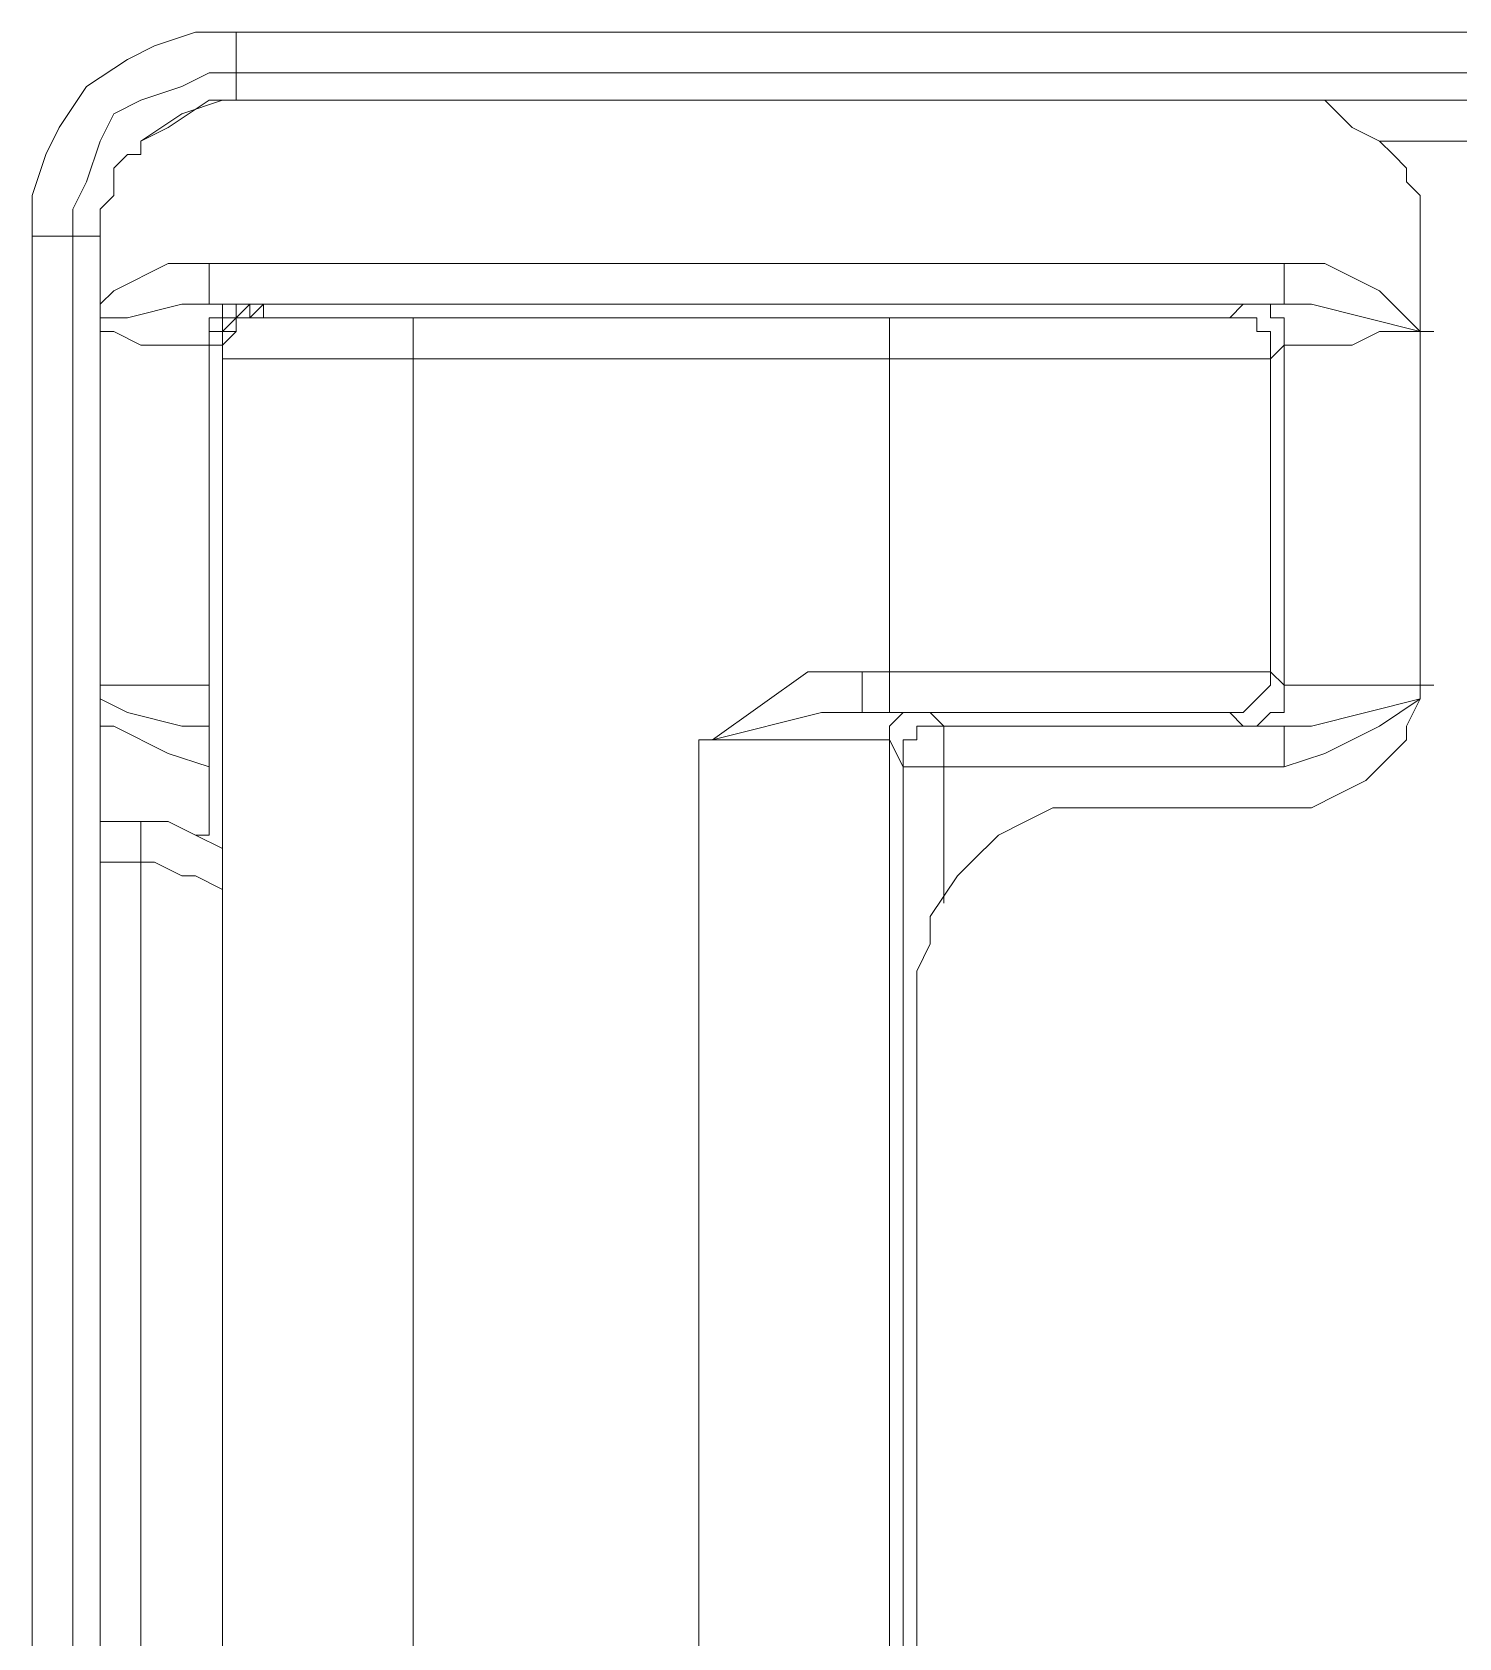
# Model space of a CAD drawing. Header units: centimetres. Extents: x -12.2 to 12.2, y -6.1 to 6.1.
# Drawn here: x -6.2483 to -5.8785, y -4.9689 to -4.5527 of the extents above; entities that cross this region are included whole.
import ezdxf

# ---------------------------------------------------------------- set-up
doc = ezdxf.new("R2010")
doc.units = ezdxf.units.CM
doc.header["$MEASUREMENT"] = 0
doc.layers.add('Camada 1', color=7, linetype='Continuous')

msp = doc.modelspace()

# ---------------------------------------------------------------- linework, layer by layer
at = {"layer": 'Camada 1', "lineweight": 9}
for points, knots in [([(-6.24834, -4.60559), (-6.24834, -4.60559), (-6.24834, -4.59501), (-6.24834, -4.59501), (-6.24834, -4.59501), (-6.24481, -4.58442), (-6.24481, -4.58442), (-6.24481, -4.58442), (-6.24129, -4.57737), (-6.24129, -4.57737), (-6.24129, -4.57737), (-6.23423, -4.56678), (-6.23423, -4.56678), (-6.23423, -4.56678), (-6.22365, -4.55973), (-6.22365, -4.55973), (-6.22365, -4.55973), (-6.21659, -4.5562), (-6.21659, -4.5562), (-6.21659, -4.5562), (-6.20601, -4.55267), (-6.20601, -4.55267), (-6.20601, -4.55267), (-6.19542, -4.55267), (-6.19542, -4.55267)], [0, 0, 0, 0, 0.125, 0.125, 0.125, 0.25, 0.25, 0.25, 0.375, 0.375, 0.375, 0.5, 0.5, 0.5, 0.625, 0.625, 0.625, 0.75, 0.75, 0.75, 0.875, 0.875, 0.875, 1, 1, 1, 1]), ([(-6.19542, -4.55267), (-6.19542, -4.55267), (-6.19542, -4.55267), (-6.19542, -4.55267), (-6.19542, -4.55267), (-6.19542, -4.5562), (-6.19542, -4.5562), (-6.19542, -4.5562), (-6.19542, -4.55973), (-6.19542, -4.55973), (-6.19542, -4.55973), (-6.19542, -4.56326), (-6.19542, -4.56326)], [0, 0, 0, 0, 0.25, 0.25, 0.25, 0.5, 0.5, 0.5, 0.75, 0.75, 0.75, 1, 1, 1, 1]), ([(-6.19542, -4.56326), (-6.19542, -4.56326), (-6.20248, -4.56326), (-6.20248, -4.56326), (-6.20248, -4.56326), (-6.20954, -4.56678), (-6.20954, -4.56678), (-6.20954, -4.56678), (-6.22012, -4.57031), (-6.22012, -4.57031), (-6.22012, -4.57031), (-6.22717, -4.57384), (-6.22717, -4.57384), (-6.22717, -4.57384), (-6.2307, -4.5809), (-6.2307, -4.5809), (-6.2307, -4.5809), (-6.23423, -4.59148), (-6.23423, -4.59148), (-6.23423, -4.59148), (-6.23776, -4.59853), (-6.23776, -4.59853), (-6.23776, -4.59853), (-6.23776, -4.60559), (-6.23776, -4.60559)], [0, 0, 0, 0, 0.125, 0.125, 0.125, 0.25, 0.25, 0.25, 0.375, 0.375, 0.375, 0.5, 0.5, 0.5, 0.625, 0.625, 0.625, 0.75, 0.75, 0.75, 0.875, 0.875, 0.875, 1, 1, 1, 1]), ([(-6.22012, -4.5809), (-6.22012, -4.5809), (-6.21306, -4.57737), (-6.21306, -4.57737), (-6.21306, -4.57737), (-6.20248, -4.57031), (-6.20248, -4.57031), (-6.20248, -4.57031), (-6.19542, -4.57031), (-6.19542, -4.57031)], [0, 0, 0, 0, 0.333333, 0.333333, 0.333333, 0.666667, 0.666667, 0.666667, 1, 1, 1, 1]), ([(-6.19542, -4.57031), (-6.19542, -4.57031), (-6.19895, -4.57031), (-6.19895, -4.57031), (-6.19895, -4.57031), (-6.20954, -4.57384), (-6.20954, -4.57384), (-6.20954, -4.57384), (-6.22012, -4.5809), (-6.22012, -4.5809)], [0, 0, 0, 0, 0.333333, 0.333333, 0.333333, 0.666667, 0.666667, 0.666667, 1, 1, 1, 1]), ([(-5.89909, -4.5809), (-5.89909, -4.5809), (-5.90615, -4.57737), (-5.90615, -4.57737), (-5.90615, -4.57737), (-5.9132, -4.57031), (-5.9132, -4.57031), (-5.9132, -4.57031), (-5.92026, -4.57031), (-5.92026, -4.57031), (-5.92026, -4.57031), (-5.92379, -4.57031), (-5.92379, -4.57031)], [0, 0, 0, 0, 0.25, 0.25, 0.25, 0.5, 0.5, 0.5, 0.75, 0.75, 0.75, 1, 1, 1, 1]), ([(-6.2307, -4.60559), (-6.2307, -4.60559), (-6.2307, -4.60206), (-6.2307, -4.60206), (-6.2307, -4.60206), (-6.2307, -4.59853), (-6.2307, -4.59853), (-6.2307, -4.59853), (-6.22717, -4.59501), (-6.22717, -4.59501), (-6.22717, -4.59501), (-6.22717, -4.59148), (-6.22717, -4.59148), (-6.22717, -4.59148), (-6.22717, -4.58795), (-6.22717, -4.58795), (-6.22717, -4.58795), (-6.22365, -4.58442), (-6.22365, -4.58442), (-6.22365, -4.58442), (-6.22012, -4.58442), (-6.22012, -4.58442), (-6.22012, -4.58442), (-6.22012, -4.5809), (-6.22012, -4.5809)], [0, 0, 0, 0, 0.125, 0.125, 0.125, 0.25, 0.25, 0.25, 0.375, 0.375, 0.375, 0.5, 0.5, 0.5, 0.625, 0.625, 0.625, 0.75, 0.75, 0.75, 0.875, 0.875, 0.875, 1, 1, 1, 1]), ([(-5.89909, -4.5809), (-5.89909, -4.5809), (-5.89556, -4.58442), (-5.89556, -4.58442), (-5.89556, -4.58442), (-5.89204, -4.58795), (-5.89204, -4.58795), (-5.89204, -4.58795), (-5.89204, -4.59148), (-5.89204, -4.59148), (-5.89204, -4.59148), (-5.88851, -4.59501), (-5.88851, -4.59501), (-5.88851, -4.59501), (-5.88851, -4.59853), (-5.88851, -4.59853), (-5.88851, -4.59853), (-5.88851, -4.60206), (-5.88851, -4.60206), (-5.88851, -4.60206), (-5.88851, -4.60559), (-5.88851, -4.60559)], [0, 0, 0, 0, 0.142857, 0.142857, 0.142857, 0.285714, 0.285714, 0.285714, 0.428571, 0.428571, 0.428571, 0.571429, 0.571429, 0.571429, 0.714286, 0.714286, 0.714286, 0.857143, 0.857143, 0.857143, 1, 1, 1, 1]), ([(-6.23776, -4.60559), (-6.23776, -4.60559), (-6.23776, -4.60559), (-6.23776, -4.60559), (-6.23776, -4.60559), (-6.24129, -4.60559), (-6.24129, -4.60559), (-6.24129, -4.60559), (-6.24481, -4.60559), (-6.24481, -4.60559), (-6.24481, -4.60559), (-6.24834, -4.60559), (-6.24834, -4.60559)], [0, 0, 0, 0, 0.25, 0.25, 0.25, 0.5, 0.5, 0.5, 0.75, 0.75, 0.75, 1, 1, 1, 1]), ([(-6.2307, -4.62323), (-6.2307, -4.62323), (-6.22717, -4.6197), (-6.22717, -4.6197), (-6.22717, -4.6197), (-6.21306, -4.61265), (-6.21306, -4.61265), (-6.21306, -4.61265), (-6.20248, -4.61265), (-6.20248, -4.61265)], [0, 0, 0, 0, 0.333333, 0.333333, 0.333333, 0.666667, 0.666667, 0.666667, 1, 1, 1, 1]), ([(-6.20248, -4.62323), (-6.20248, -4.62323), (-6.20248, -4.62323), (-6.20248, -4.62323), (-6.20248, -4.62323), (-6.20248, -4.6197), (-6.20248, -4.6197), (-6.20248, -4.6197), (-6.20248, -4.61617), (-6.20248, -4.61617), (-6.20248, -4.61617), (-6.20248, -4.61265), (-6.20248, -4.61265)], [0, 0, 0, 0, 0.25, 0.25, 0.25, 0.5, 0.5, 0.5, 0.75, 0.75, 0.75, 1, 1, 1, 1]), ([(-5.92379, -4.62323), (-5.92379, -4.62323), (-5.92379, -4.62323), (-5.92379, -4.62323), (-5.92379, -4.62323), (-5.92379, -4.6197), (-5.92379, -4.6197), (-5.92379, -4.6197), (-5.92379, -4.61617), (-5.92379, -4.61617), (-5.92379, -4.61617), (-5.92379, -4.61265), (-5.92379, -4.61265)], [0, 0, 0, 0, 0.25, 0.25, 0.25, 0.5, 0.5, 0.5, 0.75, 0.75, 0.75, 1, 1, 1, 1]), ([(-5.92379, -4.61265), (-5.92379, -4.61265), (-5.9132, -4.61265), (-5.9132, -4.61265), (-5.9132, -4.61265), (-5.89909, -4.6197), (-5.89909, -4.6197), (-5.89909, -4.6197), (-5.88851, -4.63028), (-5.88851, -4.63028)], [0, 0, 0, 0, 0.333333, 0.333333, 0.333333, 0.666667, 0.666667, 0.666667, 1, 1, 1, 1]), ([(-6.20248, -4.62323), (-6.20248, -4.62323), (-6.20954, -4.62323), (-6.20954, -4.62323), (-6.20954, -4.62323), (-6.22365, -4.62676), (-6.22365, -4.62676), (-6.22365, -4.62676), (-6.2307, -4.62676), (-6.2307, -4.62676)], [0, 0, 0, 0, 0.333333, 0.333333, 0.333333, 0.666667, 0.666667, 0.666667, 1, 1, 1, 1]), ([(-6.20248, -4.62323), (-6.20248, -4.62323), (-6.19542, -4.62323), (-6.19542, -4.62323), (-6.19542, -4.62323), (-6.1919, -4.62323), (-6.1919, -4.62323)], [0, 0, 0, 0, 0.5, 0.5, 0.5, 1, 1, 1, 1]), ([(-6.20248, -4.63381), (-6.20248, -4.63381), (-6.20248, -4.63028), (-6.20248, -4.63028), (-6.20248, -4.63028), (-6.19895, -4.63028), (-6.19895, -4.63028), (-6.19895, -4.63028), (-6.19895, -4.62676), (-6.19895, -4.62676), (-6.19895, -4.62676), (-6.19542, -4.62676), (-6.19542, -4.62676), (-6.19542, -4.62676), (-6.19542, -4.62323), (-6.19542, -4.62323), (-6.19542, -4.62323), (-6.1919, -4.62323), (-6.1919, -4.62323)], [0, 0, 0, 0, 0.166667, 0.166667, 0.166667, 0.333333, 0.333333, 0.333333, 0.5, 0.5, 0.5, 0.666667, 0.666667, 0.666667, 0.833333, 0.833333, 0.833333, 1, 1, 1, 1]), ([(-6.20248, -4.63381), (-6.20248, -4.63381), (-6.20248, -4.63028), (-6.20248, -4.63028), (-6.20248, -4.63028), (-6.20248, -4.62676), (-6.20248, -4.62676), (-6.20248, -4.62676), (-6.19895, -4.62676), (-6.19895, -4.62676), (-6.19895, -4.62676), (-6.19895, -4.62323), (-6.19895, -4.62323), (-6.19895, -4.62323), (-6.19542, -4.62323), (-6.19542, -4.62323), (-6.19542, -4.62323), (-6.1919, -4.62323), (-6.1919, -4.62323)], [0, 0, 0, 0, 0.166667, 0.166667, 0.166667, 0.333333, 0.333333, 0.333333, 0.5, 0.5, 0.5, 0.666667, 0.666667, 0.666667, 0.833333, 0.833333, 0.833333, 1, 1, 1, 1]), ([(-6.19895, -4.63381), (-6.19895, -4.63381), (-6.19895, -4.63381), (-6.19895, -4.63381), (-6.19895, -4.63381), (-6.19895, -4.63028), (-6.19895, -4.63028), (-6.19895, -4.63028), (-6.19542, -4.62676), (-6.19542, -4.62676), (-6.19542, -4.62676), (-6.1919, -4.62676), (-6.1919, -4.62676), (-6.1919, -4.62676), (-6.18837, -4.62323), (-6.18837, -4.62323)], [0, 0, 0, 0, 0.2, 0.2, 0.2, 0.4, 0.4, 0.4, 0.6, 0.6, 0.6, 0.8, 0.8, 0.8, 1, 1, 1, 1]), ([(-6.19895, -4.63381), (-6.19895, -4.63381), (-6.19895, -4.63381), (-6.19895, -4.63381), (-6.19895, -4.63381), (-6.19895, -4.63028), (-6.19895, -4.63028), (-6.19895, -4.63028), (-6.19895, -4.62676), (-6.19895, -4.62676), (-6.19895, -4.62676), (-6.19542, -4.62676), (-6.19542, -4.62676), (-6.19542, -4.62676), (-6.1919, -4.62323), (-6.1919, -4.62323)], [0, 0, 0, 0, 0.2, 0.2, 0.2, 0.4, 0.4, 0.4, 0.6, 0.6, 0.6, 0.8, 0.8, 0.8, 1, 1, 1, 1]), ([(-6.19895, -4.63381), (-6.19895, -4.63381), (-6.19895, -4.63381), (-6.19895, -4.63381), (-6.19895, -4.63381), (-6.19895, -4.63028), (-6.19895, -4.63028), (-6.19895, -4.63028), (-6.19895, -4.62676), (-6.19895, -4.62676), (-6.19895, -4.62676), (-6.19542, -4.62676), (-6.19542, -4.62676), (-6.19542, -4.62676), (-6.1919, -4.62323), (-6.1919, -4.62323)], [0, 0, 0, 0, 0.2, 0.2, 0.2, 0.4, 0.4, 0.4, 0.6, 0.6, 0.6, 0.8, 0.8, 0.8, 1, 1, 1, 1]), ([(-6.19542, -4.62676), (-6.19542, -4.62676), (-6.1919, -4.62676), (-6.1919, -4.62676), (-6.1919, -4.62676), (-6.1919, -4.62323), (-6.1919, -4.62323)], [0, 0, 0, 0, 0.5, 0.5, 0.5, 1, 1, 1, 1]), ([(-6.19542, -4.62676), (-6.19542, -4.62676), (-6.19542, -4.62323), (-6.19542, -4.62323), (-6.19542, -4.62323), (-6.1919, -4.62323), (-6.1919, -4.62323)], [0, 0, 0, 0, 0.5, 0.5, 0.5, 1, 1, 1, 1]), ([(-6.17779, -4.62323), (-6.17779, -4.62323), (-6.17426, -4.62323), (-6.17426, -4.62323), (-6.17426, -4.62323), (-6.17779, -4.62323), (-6.17779, -4.62323), (-6.17779, -4.62323), (-6.18131, -4.62323), (-6.18131, -4.62323)], [0, 0, 0, 0, 0.333333, 0.333333, 0.333333, 0.666667, 0.666667, 0.666667, 1, 1, 1, 1]), ([(-6.17779, -4.62323), (-6.17779, -4.62323), (-6.17426, -4.62323), (-6.17426, -4.62323), (-6.17426, -4.62323), (-6.17779, -4.62323), (-6.17779, -4.62323), (-6.17779, -4.62323), (-6.18131, -4.62323), (-6.18131, -4.62323)], [0, 0, 0, 0, 0.333333, 0.333333, 0.333333, 0.666667, 0.666667, 0.666667, 1, 1, 1, 1]), ([(-5.93437, -4.62323), (-5.93437, -4.62323), (-5.93084, -4.62323), (-5.93084, -4.62323), (-5.93084, -4.62323), (-5.92731, -4.62323), (-5.92731, -4.62323), (-5.92731, -4.62323), (-5.92379, -4.62323), (-5.92379, -4.62323)], [0, 0, 0, 0, 0.333333, 0.333333, 0.333333, 0.666667, 0.666667, 0.666667, 1, 1, 1, 1]), ([(-5.93437, -4.62323), (-5.93437, -4.62323), (-5.93084, -4.62323), (-5.93084, -4.62323), (-5.93084, -4.62323), (-5.92731, -4.62323), (-5.92731, -4.62323), (-5.92731, -4.62323), (-5.92731, -4.62676), (-5.92731, -4.62676), (-5.92731, -4.62676), (-5.92379, -4.62676), (-5.92379, -4.62676), (-5.92379, -4.62676), (-5.92379, -4.63028), (-5.92379, -4.63028), (-5.92379, -4.63028), (-5.92379, -4.63381), (-5.92379, -4.63381)], [0, 0, 0, 0, 0.166667, 0.166667, 0.166667, 0.333333, 0.333333, 0.333333, 0.5, 0.5, 0.5, 0.666667, 0.666667, 0.666667, 0.833333, 0.833333, 0.833333, 1, 1, 1, 1]), ([(-5.92379, -4.62323), (-5.92379, -4.62323), (-5.91673, -4.62323), (-5.91673, -4.62323), (-5.91673, -4.62323), (-5.90262, -4.62676), (-5.90262, -4.62676), (-5.90262, -4.62676), (-5.88851, -4.63028), (-5.88851, -4.63028)], [0, 0, 0, 0, 0.333333, 0.333333, 0.333333, 0.666667, 0.666667, 0.666667, 1, 1, 1, 1]), ([(-6.18837, -4.62676), (-6.18837, -4.62676), (-6.1919, -4.62676), (-6.1919, -4.62676), (-6.1919, -4.62676), (-6.19542, -4.62676), (-6.19542, -4.62676), (-6.19542, -4.62676), (-6.19542, -4.63028), (-6.19542, -4.63028), (-6.19542, -4.63028), (-6.19895, -4.63381), (-6.19895, -4.63381), (-6.19895, -4.63381), (-6.19895, -4.63734), (-6.19895, -4.63734)], [0, 0, 0, 0, 0.2, 0.2, 0.2, 0.4, 0.4, 0.4, 0.6, 0.6, 0.6, 0.8, 0.8, 0.8, 1, 1, 1, 1]), ([(-6.18837, -4.62676), (-6.18837, -4.62676), (-6.1919, -4.62676), (-6.1919, -4.62676), (-6.1919, -4.62676), (-6.19542, -4.62676), (-6.19542, -4.62676), (-6.19542, -4.62676), (-6.19542, -4.63028), (-6.19542, -4.63028), (-6.19542, -4.63028), (-6.19895, -4.63381), (-6.19895, -4.63381), (-6.19895, -4.63381), (-6.19895, -4.63734), (-6.19895, -4.63734)], [0, 0, 0, 0, 0.2, 0.2, 0.2, 0.4, 0.4, 0.4, 0.6, 0.6, 0.6, 0.8, 0.8, 0.8, 1, 1, 1, 1]), ([(-6.18837, -4.62676), (-6.18837, -4.62676), (-6.1919, -4.62676), (-6.1919, -4.62676), (-6.1919, -4.62676), (-6.19542, -4.62676), (-6.19542, -4.62676), (-6.19542, -4.62676), (-6.19542, -4.63028), (-6.19542, -4.63028), (-6.19542, -4.63028), (-6.19895, -4.63028), (-6.19895, -4.63028), (-6.19895, -4.63028), (-6.19895, -4.63381), (-6.19895, -4.63381), (-6.19895, -4.63381), (-6.19895, -4.63734), (-6.19895, -4.63734)], [0, 0, 0, 0, 0.166667, 0.166667, 0.166667, 0.333333, 0.333333, 0.333333, 0.5, 0.5, 0.5, 0.666667, 0.666667, 0.666667, 0.833333, 0.833333, 0.833333, 1, 1, 1, 1]), ([(-6.18837, -4.62676), (-6.18837, -4.62676), (-6.1919, -4.62676), (-6.1919, -4.62676), (-6.1919, -4.62676), (-6.19542, -4.62676), (-6.19542, -4.62676), (-6.19542, -4.62676), (-6.19542, -4.63028), (-6.19542, -4.63028), (-6.19542, -4.63028), (-6.19895, -4.63028), (-6.19895, -4.63028), (-6.19895, -4.63028), (-6.19895, -4.63381), (-6.19895, -4.63381), (-6.19895, -4.63381), (-6.19895, -4.63734), (-6.19895, -4.63734)], [0, 0, 0, 0, 0.166667, 0.166667, 0.166667, 0.333333, 0.333333, 0.333333, 0.5, 0.5, 0.5, 0.666667, 0.666667, 0.666667, 0.833333, 0.833333, 0.833333, 1, 1, 1, 1]), ([(-6.19895, -4.63381), (-6.19895, -4.63381), (-6.19895, -4.63381), (-6.19895, -4.63381), (-6.19895, -4.63381), (-6.19895, -4.63028), (-6.19895, -4.63028), (-6.19895, -4.63028), (-6.19542, -4.62676), (-6.19542, -4.62676), (-6.19542, -4.62676), (-6.1919, -4.62676), (-6.1919, -4.62676), (-6.1919, -4.62676), (-6.18837, -4.62676), (-6.18837, -4.62676)], [0, 0, 0, 0, 0.2, 0.2, 0.2, 0.4, 0.4, 0.4, 0.6, 0.6, 0.6, 0.8, 0.8, 0.8, 1, 1, 1, 1]), ([(-6.1919, -4.62676), (-6.1919, -4.62676), (-6.1919, -4.62676), (-6.1919, -4.62676), (-6.1919, -4.62676), (-6.18837, -4.62676), (-6.18837, -4.62676)], [0, 0, 0, 0, 0.5, 0.5, 0.5, 1, 1, 1, 1]), ([(-6.18837, -4.62676), (-6.18837, -4.62676), (-6.18837, -4.62676), (-6.18837, -4.62676), (-6.18837, -4.62676), (-6.18484, -4.62676), (-6.18484, -4.62676), (-6.18484, -4.62676), (-6.18131, -4.62676), (-6.18131, -4.62676), (-6.18131, -4.62676), (-6.17779, -4.62676), (-6.17779, -4.62676), (-6.17779, -4.62676), (-6.17073, -4.62676), (-6.17073, -4.62676), (-6.17073, -4.62676), (-6.16367, -4.62676), (-6.16367, -4.62676), (-6.16367, -4.62676), (-6.15662, -4.62676), (-6.15662, -4.62676), (-6.15662, -4.62676), (-6.14956, -4.62676), (-6.14956, -4.62676)], [0, 0, 0, 0, 0.125, 0.125, 0.125, 0.25, 0.25, 0.25, 0.375, 0.375, 0.375, 0.5, 0.5, 0.5, 0.625, 0.625, 0.625, 0.75, 0.75, 0.75, 0.875, 0.875, 0.875, 1, 1, 1, 1]), ([(-6.17779, -4.62676), (-6.17779, -4.62676), (-6.17426, -4.62676), (-6.17426, -4.62676), (-6.17426, -4.62676), (-6.17779, -4.62676), (-6.17779, -4.62676), (-6.17779, -4.62676), (-6.18131, -4.62676), (-6.18131, -4.62676)], [0, 0, 0, 0, 0.333333, 0.333333, 0.333333, 0.666667, 0.666667, 0.666667, 1, 1, 1, 1]), ([(-6.17779, -4.62676), (-6.17779, -4.62676), (-6.17426, -4.62676), (-6.17426, -4.62676), (-6.17426, -4.62676), (-6.17779, -4.62676), (-6.17779, -4.62676), (-6.17779, -4.62676), (-6.18131, -4.62676), (-6.18131, -4.62676)], [0, 0, 0, 0, 0.333333, 0.333333, 0.333333, 0.666667, 0.666667, 0.666667, 1, 1, 1, 1]), ([(-6.17426, -4.62676), (-6.17426, -4.62676), (-6.17426, -4.62676), (-6.17426, -4.62676), (-6.17426, -4.62676), (-6.17779, -4.62676), (-6.17779, -4.62676)], [0, 0, 0, 0, 0.5, 0.5, 0.5, 1, 1, 1, 1]), ([(-6.14956, -4.62676), (-6.14956, -4.62676), (-6.14956, -4.62676), (-6.14956, -4.62676), (-6.14956, -4.62676), (-6.14956, -4.63028), (-6.14956, -4.63028), (-6.14956, -4.63028), (-6.14956, -4.63381), (-6.14956, -4.63381), (-6.14956, -4.63381), (-6.14956, -4.63734), (-6.14956, -4.63734)], [0, 0, 0, 0, 0.25, 0.25, 0.25, 0.5, 0.5, 0.5, 0.75, 0.75, 0.75, 1, 1, 1, 1]), ([(-6.02609, -4.62676), (-6.02609, -4.62676), (-6.02609, -4.62676), (-6.02609, -4.62676), (-6.02609, -4.62676), (-6.02609, -4.63028), (-6.02609, -4.63028), (-6.02609, -4.63028), (-6.02609, -4.63381), (-6.02609, -4.63381), (-6.02609, -4.63381), (-6.02609, -4.63734), (-6.02609, -4.63734)], [0, 0, 0, 0, 0.25, 0.25, 0.25, 0.5, 0.5, 0.5, 0.75, 0.75, 0.75, 1, 1, 1, 1]), ([(-6.02609, -4.62676), (-6.02609, -4.62676), (-6.00845, -4.62676), (-6.00845, -4.62676), (-6.00845, -4.62676), (-5.99081, -4.62676), (-5.99081, -4.62676), (-5.99081, -4.62676), (-5.9767, -4.62676), (-5.9767, -4.62676), (-5.9767, -4.62676), (-5.96259, -4.62676), (-5.96259, -4.62676), (-5.96259, -4.62676), (-5.95201, -4.62676), (-5.95201, -4.62676), (-5.95201, -4.62676), (-5.94495, -4.62676), (-5.94495, -4.62676), (-5.94495, -4.62676), (-5.9379, -4.62676), (-5.9379, -4.62676)], [0, 0, 0, 0, 0.142857, 0.142857, 0.142857, 0.285714, 0.285714, 0.285714, 0.428571, 0.428571, 0.428571, 0.571429, 0.571429, 0.571429, 0.714286, 0.714286, 0.714286, 0.857143, 0.857143, 0.857143, 1, 1, 1, 1]), ([(-5.9379, -4.62676), (-5.9379, -4.62676), (-5.93437, -4.62676), (-5.93437, -4.62676), (-5.93437, -4.62676), (-5.93084, -4.62676), (-5.93084, -4.62676), (-5.93084, -4.62676), (-5.93084, -4.63028), (-5.93084, -4.63028), (-5.93084, -4.63028), (-5.92731, -4.63028), (-5.92731, -4.63028), (-5.92731, -4.63028), (-5.92731, -4.63381), (-5.92731, -4.63381), (-5.92731, -4.63381), (-5.92731, -4.63734), (-5.92731, -4.63734)], [0, 0, 0, 0, 0.166667, 0.166667, 0.166667, 0.333333, 0.333333, 0.333333, 0.5, 0.5, 0.5, 0.666667, 0.666667, 0.666667, 0.833333, 0.833333, 0.833333, 1, 1, 1, 1]), ([(-6.20248, -4.63381), (-6.20248, -4.63381), (-6.20248, -4.63381), (-6.20248, -4.63381), (-6.20248, -4.63381), (-6.20601, -4.63381), (-6.20601, -4.63381), (-6.20601, -4.63381), (-6.20954, -4.63381), (-6.20954, -4.63381), (-6.20954, -4.63381), (-6.21306, -4.63381), (-6.21306, -4.63381), (-6.21306, -4.63381), (-6.22012, -4.63381), (-6.22012, -4.63381), (-6.22012, -4.63381), (-6.22717, -4.63028), (-6.22717, -4.63028), (-6.22717, -4.63028), (-6.2307, -4.63028), (-6.2307, -4.63028)], [0, 0, 0, 0, 0.142857, 0.142857, 0.142857, 0.285714, 0.285714, 0.285714, 0.428571, 0.428571, 0.428571, 0.571429, 0.571429, 0.571429, 0.714286, 0.714286, 0.714286, 0.857143, 0.857143, 0.857143, 1, 1, 1, 1]), ([(-5.88498, -4.63028), (-5.88498, -4.63028), (-5.89204, -4.63028), (-5.89204, -4.63028), (-5.89204, -4.63028), (-5.89909, -4.63028), (-5.89909, -4.63028), (-5.89909, -4.63028), (-5.90615, -4.63381), (-5.90615, -4.63381), (-5.90615, -4.63381), (-5.90967, -4.63381), (-5.90967, -4.63381), (-5.90967, -4.63381), (-5.91673, -4.63381), (-5.91673, -4.63381), (-5.91673, -4.63381), (-5.92026, -4.63381), (-5.92026, -4.63381), (-5.92026, -4.63381), (-5.92379, -4.63381), (-5.92379, -4.63381)], [0, 0, 0, 0, 0.142857, 0.142857, 0.142857, 0.285714, 0.285714, 0.285714, 0.428571, 0.428571, 0.428571, 0.571429, 0.571429, 0.571429, 0.714286, 0.714286, 0.714286, 0.857143, 0.857143, 0.857143, 1, 1, 1, 1]), ([(-6.20248, -4.63381), (-6.20248, -4.63381), (-6.20248, -4.63381), (-6.20248, -4.63381), (-6.20248, -4.63381), (-6.19895, -4.63381), (-6.19895, -4.63381)], [0, 0, 0, 0, 0.5, 0.5, 0.5, 1, 1, 1, 1]), ([(-6.14956, -4.63734), (-6.14956, -4.63734), (-6.15662, -4.63734), (-6.15662, -4.63734), (-6.15662, -4.63734), (-6.1672, -4.63734), (-6.1672, -4.63734), (-6.1672, -4.63734), (-6.17779, -4.63734), (-6.17779, -4.63734), (-6.17779, -4.63734), (-6.18484, -4.63734), (-6.18484, -4.63734), (-6.18484, -4.63734), (-6.18837, -4.63734), (-6.18837, -4.63734), (-6.18837, -4.63734), (-6.19542, -4.63734), (-6.19542, -4.63734), (-6.19542, -4.63734), (-6.19895, -4.63734), (-6.19895, -4.63734)], [0, 0, 0, 0, 0.142857, 0.142857, 0.142857, 0.285714, 0.285714, 0.285714, 0.428571, 0.428571, 0.428571, 0.571429, 0.571429, 0.571429, 0.714286, 0.714286, 0.714286, 0.857143, 0.857143, 0.857143, 1, 1, 1, 1]), ([(-5.92731, -4.63734), (-5.92731, -4.63734), (-5.92731, -4.63734), (-5.92731, -4.63734), (-5.92731, -4.63734), (-5.93437, -4.63734), (-5.93437, -4.63734), (-5.93437, -4.63734), (-5.94495, -4.63734), (-5.94495, -4.63734), (-5.94495, -4.63734), (-5.95554, -4.63734), (-5.95554, -4.63734), (-5.95554, -4.63734), (-5.97317, -4.63734), (-5.97317, -4.63734), (-5.97317, -4.63734), (-5.98729, -4.63734), (-5.98729, -4.63734), (-5.98729, -4.63734), (-6.00845, -4.63734), (-6.00845, -4.63734), (-6.00845, -4.63734), (-6.02609, -4.63734), (-6.02609, -4.63734)], [0, 0, 0, 0, 0.125, 0.125, 0.125, 0.25, 0.25, 0.25, 0.375, 0.375, 0.375, 0.5, 0.5, 0.5, 0.625, 0.625, 0.625, 0.75, 0.75, 0.75, 0.875, 0.875, 0.875, 1, 1, 1, 1]), ([(-6.07548, -4.73612), (-6.07548, -4.73612), (-6.07548, -4.73612), (-6.07548, -4.73612), (-6.07548, -4.73612), (-6.07195, -4.73612), (-6.07195, -4.73612), (-6.07195, -4.73612), (-6.04726, -4.71848), (-6.04726, -4.71848), (-6.04726, -4.71848), (-6.03315, -4.71848), (-6.03315, -4.71848)], [0, 0, 0, 0, 0.25, 0.25, 0.25, 0.5, 0.5, 0.5, 0.75, 0.75, 0.75, 1, 1, 1, 1]), ([(-6.03315, -4.71848), (-6.03315, -4.71848), (-6.03315, -4.71848), (-6.03315, -4.71848), (-6.03315, -4.71848), (-6.03315, -4.72201), (-6.03315, -4.72201), (-6.03315, -4.72201), (-6.03315, -4.72553), (-6.03315, -4.72553), (-6.03315, -4.72553), (-6.03315, -4.72906), (-6.03315, -4.72906)], [0, 0, 0, 0, 0.25, 0.25, 0.25, 0.5, 0.5, 0.5, 0.75, 0.75, 0.75, 1, 1, 1, 1]), ([(-6.02609, -4.71848), (-6.02609, -4.71848), (-6.00845, -4.71848), (-6.00845, -4.71848), (-6.00845, -4.71848), (-5.98729, -4.71848), (-5.98729, -4.71848), (-5.98729, -4.71848), (-5.97317, -4.71848), (-5.97317, -4.71848), (-5.97317, -4.71848), (-5.95554, -4.71848), (-5.95554, -4.71848), (-5.95554, -4.71848), (-5.94495, -4.71848), (-5.94495, -4.71848), (-5.94495, -4.71848), (-5.93437, -4.71848), (-5.93437, -4.71848), (-5.93437, -4.71848), (-5.92731, -4.71848), (-5.92731, -4.71848)], [0, 0, 0, 0, 0.142857, 0.142857, 0.142857, 0.285714, 0.285714, 0.285714, 0.428571, 0.428571, 0.428571, 0.571429, 0.571429, 0.571429, 0.714286, 0.714286, 0.714286, 0.857143, 0.857143, 0.857143, 1, 1, 1, 1]), ([(-6.02609, -4.71848), (-6.02609, -4.71848), (-6.02609, -4.71848), (-6.02609, -4.71848), (-6.02609, -4.71848), (-6.02609, -4.72201), (-6.02609, -4.72201), (-6.02609, -4.72201), (-6.02609, -4.72553), (-6.02609, -4.72553), (-6.02609, -4.72553), (-6.02609, -4.72906), (-6.02609, -4.72906)], [0, 0, 0, 0, 0.25, 0.25, 0.25, 0.5, 0.5, 0.5, 0.75, 0.75, 0.75, 1, 1, 1, 1]), ([(-5.92731, -4.71848), (-5.92731, -4.71848), (-5.92731, -4.71848), (-5.92731, -4.71848), (-5.92731, -4.71848), (-5.92731, -4.72201), (-5.92731, -4.72201), (-5.92731, -4.72201), (-5.93084, -4.72553), (-5.93084, -4.72553), (-5.93084, -4.72553), (-5.93437, -4.72906), (-5.93437, -4.72906), (-5.93437, -4.72906), (-5.9379, -4.72906), (-5.9379, -4.72906)], [0, 0, 0, 0, 0.2, 0.2, 0.2, 0.4, 0.4, 0.4, 0.6, 0.6, 0.6, 0.8, 0.8, 0.8, 1, 1, 1, 1]), ([(-5.88851, -4.71848), (-5.88851, -4.71848), (-5.88851, -4.72553), (-5.88851, -4.72553), (-5.88851, -4.72553), (-5.89204, -4.73259), (-5.89204, -4.73259), (-5.89204, -4.73259), (-5.89204, -4.73612), (-5.89204, -4.73612), (-5.89204, -4.73612), (-5.89909, -4.74317), (-5.89909, -4.74317), (-5.89909, -4.74317), (-5.90262, -4.7467), (-5.90262, -4.7467), (-5.90262, -4.7467), (-5.90967, -4.75023), (-5.90967, -4.75023), (-5.90967, -4.75023), (-5.91673, -4.75376), (-5.91673, -4.75376), (-5.91673, -4.75376), (-5.92379, -4.75376), (-5.92379, -4.75376)], [0, 0, 0, 0, 0.125, 0.125, 0.125, 0.25, 0.25, 0.25, 0.375, 0.375, 0.375, 0.5, 0.5, 0.5, 0.625, 0.625, 0.625, 0.75, 0.75, 0.75, 0.875, 0.875, 0.875, 1, 1, 1, 1]), ([(-6.2307, -4.72201), (-6.2307, -4.72201), (-6.22717, -4.72201), (-6.22717, -4.72201), (-6.22717, -4.72201), (-6.22012, -4.72201), (-6.22012, -4.72201), (-6.22012, -4.72201), (-6.21306, -4.72201), (-6.21306, -4.72201), (-6.21306, -4.72201), (-6.20954, -4.72201), (-6.20954, -4.72201), (-6.20954, -4.72201), (-6.20601, -4.72201), (-6.20601, -4.72201), (-6.20601, -4.72201), (-6.20248, -4.72201), (-6.20248, -4.72201)], [0, 0, 0, 0, 0.166667, 0.166667, 0.166667, 0.333333, 0.333333, 0.333333, 0.5, 0.5, 0.5, 0.666667, 0.666667, 0.666667, 0.833333, 0.833333, 0.833333, 1, 1, 1, 1]), ([(-6.20248, -4.74317), (-6.20248, -4.74317), (-6.20248, -4.73965), (-6.20248, -4.73965), (-6.20248, -4.73965), (-6.20248, -4.73612), (-6.20248, -4.73612), (-6.20248, -4.73612), (-6.20248, -4.73259), (-6.20248, -4.73259), (-6.20248, -4.73259), (-6.20248, -4.72906), (-6.20248, -4.72906), (-6.20248, -4.72906), (-6.20248, -4.72553), (-6.20248, -4.72553), (-6.20248, -4.72553), (-6.20248, -4.72201), (-6.20248, -4.72201)], [0, 0, 0, 0, 0.166667, 0.166667, 0.166667, 0.333333, 0.333333, 0.333333, 0.5, 0.5, 0.5, 0.666667, 0.666667, 0.666667, 0.833333, 0.833333, 0.833333, 1, 1, 1, 1]), ([(-6.20248, -4.72553), (-6.20248, -4.72553), (-6.20248, -4.72553), (-6.20248, -4.72553), (-6.20248, -4.72553), (-6.20248, -4.72201), (-6.20248, -4.72201)], [0, 0, 0, 0, 0.5, 0.5, 0.5, 1, 1, 1, 1]), ([(-5.93437, -4.73259), (-5.93437, -4.73259), (-5.93084, -4.73259), (-5.93084, -4.73259), (-5.93084, -4.73259), (-5.92731, -4.72906), (-5.92731, -4.72906), (-5.92731, -4.72906), (-5.92379, -4.72906), (-5.92379, -4.72906), (-5.92379, -4.72906), (-5.92379, -4.72553), (-5.92379, -4.72553), (-5.92379, -4.72553), (-5.92379, -4.72201), (-5.92379, -4.72201)], [0, 0, 0, 0, 0.2, 0.2, 0.2, 0.4, 0.4, 0.4, 0.6, 0.6, 0.6, 0.8, 0.8, 0.8, 1, 1, 1, 1]), ([(-5.92379, -4.72201), (-5.92379, -4.72201), (-5.92379, -4.72201), (-5.92379, -4.72201), (-5.92379, -4.72201), (-5.92026, -4.72201), (-5.92026, -4.72201), (-5.92026, -4.72201), (-5.91673, -4.72201), (-5.91673, -4.72201), (-5.91673, -4.72201), (-5.90967, -4.72201), (-5.90967, -4.72201), (-5.90967, -4.72201), (-5.90615, -4.72201), (-5.90615, -4.72201), (-5.90615, -4.72201), (-5.89909, -4.72201), (-5.89909, -4.72201), (-5.89909, -4.72201), (-5.89204, -4.72201), (-5.89204, -4.72201), (-5.89204, -4.72201), (-5.88498, -4.72201), (-5.88498, -4.72201)], [0, 0, 0, 0, 0.125, 0.125, 0.125, 0.25, 0.25, 0.25, 0.375, 0.375, 0.375, 0.5, 0.5, 0.5, 0.625, 0.625, 0.625, 0.75, 0.75, 0.75, 0.875, 0.875, 0.875, 1, 1, 1, 1]), ([(-6.2307, -4.72553), (-6.2307, -4.72553), (-6.22365, -4.72906), (-6.22365, -4.72906), (-6.22365, -4.72906), (-6.20954, -4.73259), (-6.20954, -4.73259), (-6.20954, -4.73259), (-6.20248, -4.73259), (-6.20248, -4.73259)], [0, 0, 0, 0, 0.333333, 0.333333, 0.333333, 0.666667, 0.666667, 0.666667, 1, 1, 1, 1]), ([(-5.92379, -4.73259), (-5.92379, -4.73259), (-5.91673, -4.73259), (-5.91673, -4.73259), (-5.91673, -4.73259), (-5.90262, -4.72906), (-5.90262, -4.72906), (-5.90262, -4.72906), (-5.88851, -4.72553), (-5.88851, -4.72553)], [0, 0, 0, 0, 0.333333, 0.333333, 0.333333, 0.666667, 0.666667, 0.666667, 1, 1, 1, 1]), ([(-5.88851, -4.72553), (-5.88851, -4.72553), (-5.89909, -4.73259), (-5.89909, -4.73259), (-5.89909, -4.73259), (-5.9132, -4.73965), (-5.9132, -4.73965), (-5.9132, -4.73965), (-5.92379, -4.74317), (-5.92379, -4.74317)], [0, 0, 0, 0, 0.333333, 0.333333, 0.333333, 0.666667, 0.666667, 0.666667, 1, 1, 1, 1]), ([(-6.20248, -4.74317), (-6.20248, -4.74317), (-6.21306, -4.73965), (-6.21306, -4.73965), (-6.21306, -4.73965), (-6.22717, -4.73259), (-6.22717, -4.73259), (-6.22717, -4.73259), (-6.2307, -4.73259), (-6.2307, -4.73259)], [0, 0, 0, 0, 0.333333, 0.333333, 0.333333, 0.666667, 0.666667, 0.666667, 1, 1, 1, 1]), ([(-6.20248, -4.74317), (-6.20248, -4.74317), (-6.20248, -4.73965), (-6.20248, -4.73965), (-6.20248, -4.73965), (-6.20248, -4.73612), (-6.20248, -4.73612), (-6.20248, -4.73612), (-6.20248, -4.73259), (-6.20248, -4.73259)], [0, 0, 0, 0, 0.333333, 0.333333, 0.333333, 0.666667, 0.666667, 0.666667, 1, 1, 1, 1]), ([(-6.07548, -4.73612), (-6.07548, -4.73612), (-6.07548, -4.73612), (-6.07548, -4.73612), (-6.07548, -4.73612), (-6.07195, -4.73612), (-6.07195, -4.73612), (-6.07195, -4.73612), (-6.04373, -4.72906), (-6.04373, -4.72906), (-6.04373, -4.72906), (-6.03315, -4.72906), (-6.03315, -4.72906)], [0, 0, 0, 0, 0.25, 0.25, 0.25, 0.5, 0.5, 0.5, 0.75, 0.75, 0.75, 1, 1, 1, 1]), ([(-6.03315, -4.72906), (-6.03315, -4.72906), (-6.02609, -4.72906), (-6.02609, -4.72906), (-6.02609, -4.72906), (-6.02256, -4.72906), (-6.02256, -4.72906), (-6.02256, -4.72906), (-6.01904, -4.72906), (-6.01904, -4.72906), (-6.01904, -4.72906), (-6.01551, -4.72906), (-6.01551, -4.72906)], [0, 0, 0, 0, 0.25, 0.25, 0.25, 0.5, 0.5, 0.5, 0.75, 0.75, 0.75, 1, 1, 1, 1]), ([(-6.02609, -4.73612), (-6.02609, -4.73612), (-6.02609, -4.73612), (-6.02609, -4.73612), (-6.02609, -4.73612), (-6.02609, -4.73259), (-6.02609, -4.73259), (-6.02609, -4.73259), (-6.02256, -4.72906), (-6.02256, -4.72906), (-6.02256, -4.72906), (-6.01904, -4.72906), (-6.01904, -4.72906), (-6.01904, -4.72906), (-6.01551, -4.72906), (-6.01551, -4.72906)], [0, 0, 0, 0, 0.2, 0.2, 0.2, 0.4, 0.4, 0.4, 0.6, 0.6, 0.6, 0.8, 0.8, 0.8, 1, 1, 1, 1]), ([(-5.9379, -4.72906), (-5.9379, -4.72906), (-5.9379, -4.72906), (-5.9379, -4.72906), (-5.9379, -4.72906), (-5.94495, -4.72906), (-5.94495, -4.72906), (-5.94495, -4.72906), (-5.95201, -4.72906), (-5.95201, -4.72906), (-5.95201, -4.72906), (-5.96259, -4.72906), (-5.96259, -4.72906), (-5.96259, -4.72906), (-5.9767, -4.72906), (-5.9767, -4.72906), (-5.9767, -4.72906), (-5.99081, -4.72906), (-5.99081, -4.72906), (-5.99081, -4.72906), (-6.00845, -4.72906), (-6.00845, -4.72906), (-6.00845, -4.72906), (-6.02609, -4.72906), (-6.02609, -4.72906)], [0, 0, 0, 0, 0.125, 0.125, 0.125, 0.25, 0.25, 0.25, 0.375, 0.375, 0.375, 0.5, 0.5, 0.5, 0.625, 0.625, 0.625, 0.75, 0.75, 0.75, 0.875, 0.875, 0.875, 1, 1, 1, 1]), ([(-6.01198, -4.73259), (-6.01198, -4.73259), (-6.01551, -4.73259), (-6.01551, -4.73259), (-6.01551, -4.73259), (-6.01904, -4.73259), (-6.01904, -4.73259), (-6.01904, -4.73259), (-6.01904, -4.73612), (-6.01904, -4.73612), (-6.01904, -4.73612), (-6.02256, -4.73612), (-6.02256, -4.73612), (-6.02256, -4.73612), (-6.02256, -4.73965), (-6.02256, -4.73965), (-6.02256, -4.73965), (-6.02256, -4.74317), (-6.02256, -4.74317)], [0, 0, 0, 0, 0.166667, 0.166667, 0.166667, 0.333333, 0.333333, 0.333333, 0.5, 0.5, 0.5, 0.666667, 0.666667, 0.666667, 0.833333, 0.833333, 0.833333, 1, 1, 1, 1]), ([(-6.01198, -4.73259), (-6.01198, -4.73259), (-6.01198, -4.73259), (-6.01198, -4.73259), (-6.01198, -4.73259), (-6.01198, -4.73612), (-6.01198, -4.73612), (-6.01198, -4.73612), (-6.01198, -4.73965), (-6.01198, -4.73965), (-6.01198, -4.73965), (-6.01198, -4.74317), (-6.01198, -4.74317)], [0, 0, 0, 0, 0.25, 0.25, 0.25, 0.5, 0.5, 0.5, 0.75, 0.75, 0.75, 1, 1, 1, 1]), ([(-5.92379, -4.73259), (-5.92379, -4.73259), (-5.92731, -4.73259), (-5.92731, -4.73259), (-5.92731, -4.73259), (-5.93084, -4.73259), (-5.93084, -4.73259), (-5.93084, -4.73259), (-5.93437, -4.73259), (-5.93437, -4.73259)], [0, 0, 0, 0, 0.333333, 0.333333, 0.333333, 0.666667, 0.666667, 0.666667, 1, 1, 1, 1]), ([(-5.92379, -4.73259), (-5.92379, -4.73259), (-5.92379, -4.73259), (-5.92379, -4.73259), (-5.92379, -4.73259), (-5.92379, -4.73612), (-5.92379, -4.73612), (-5.92379, -4.73612), (-5.92379, -4.73965), (-5.92379, -4.73965), (-5.92379, -4.73965), (-5.92379, -4.74317), (-5.92379, -4.74317)], [0, 0, 0, 0, 0.25, 0.25, 0.25, 0.5, 0.5, 0.5, 0.75, 0.75, 0.75, 1, 1, 1, 1]), ([(-6.02609, -4.73612), (-6.02609, -4.73612), (-6.02962, -4.73612), (-6.02962, -4.73612), (-6.02962, -4.73612), (-6.03667, -4.73612), (-6.03667, -4.73612), (-6.03667, -4.73612), (-6.04373, -4.73612), (-6.04373, -4.73612), (-6.04373, -4.73612), (-6.05079, -4.73612), (-6.05079, -4.73612), (-6.05079, -4.73612), (-6.05784, -4.73612), (-6.05784, -4.73612), (-6.05784, -4.73612), (-6.06842, -4.73612), (-6.06842, -4.73612), (-6.06842, -4.73612), (-6.07548, -4.73612), (-6.07548, -4.73612)], [0, 0, 0, 0, 0.142857, 0.142857, 0.142857, 0.285714, 0.285714, 0.285714, 0.428571, 0.428571, 0.428571, 0.571429, 0.571429, 0.571429, 0.714286, 0.714286, 0.714286, 0.857143, 0.857143, 0.857143, 1, 1, 1, 1]), ([(-6.02256, -4.74317), (-6.02256, -4.74317), (-6.02256, -4.74317), (-6.02256, -4.74317), (-6.02256, -4.74317), (-6.01904, -4.74317), (-6.01904, -4.74317), (-6.01904, -4.74317), (-6.01551, -4.74317), (-6.01551, -4.74317), (-6.01551, -4.74317), (-6.01198, -4.74317), (-6.01198, -4.74317)], [0, 0, 0, 0, 0.25, 0.25, 0.25, 0.5, 0.5, 0.5, 0.75, 0.75, 0.75, 1, 1, 1, 1]), ([(-5.97317, -4.75376), (-5.97317, -4.75376), (-5.98376, -4.75376), (-5.98376, -4.75376), (-5.98376, -4.75376), (-5.99081, -4.75728), (-5.99081, -4.75728), (-5.99081, -4.75728), (-5.99787, -4.76081), (-5.99787, -4.76081), (-5.99787, -4.76081), (-6.00492, -4.76787), (-6.00492, -4.76787), (-6.00492, -4.76787), (-6.00845, -4.7714), (-6.00845, -4.7714), (-6.00845, -4.7714), (-6.01551, -4.78198), (-6.01551, -4.78198), (-6.01551, -4.78198), (-6.01551, -4.78903), (-6.01551, -4.78903), (-6.01551, -4.78903), (-6.01904, -4.79609), (-6.01904, -4.79609)], [0, 0, 0, 0, 0.125, 0.125, 0.125, 0.25, 0.25, 0.25, 0.375, 0.375, 0.375, 0.5, 0.5, 0.5, 0.625, 0.625, 0.625, 0.75, 0.75, 0.75, 0.875, 0.875, 0.875, 1, 1, 1, 1]), ([(-6.2307, -4.76787), (-6.2307, -4.76787), (-6.2307, -4.76787), (-6.2307, -4.76787), (-6.2307, -4.76787), (-6.2307, -4.76081), (-6.2307, -4.76081), (-6.2307, -4.76081), (-6.2307, -4.75728), (-6.2307, -4.75728)], [0, 0, 0, 0, 0.333333, 0.333333, 0.333333, 0.666667, 0.666667, 0.666667, 1, 1, 1, 1]), ([(-6.2307, -4.75728), (-6.2307, -4.75728), (-6.22717, -4.75728), (-6.22717, -4.75728), (-6.22717, -4.75728), (-6.22365, -4.75728), (-6.22365, -4.75728), (-6.22365, -4.75728), (-6.22012, -4.75728), (-6.22012, -4.75728)], [0, 0, 0, 0, 0.333333, 0.333333, 0.333333, 0.666667, 0.666667, 0.666667, 1, 1, 1, 1]), ([(-6.22012, -4.76787), (-6.22012, -4.76787), (-6.22012, -4.76434), (-6.22012, -4.76434), (-6.22012, -4.76434), (-6.22012, -4.76081), (-6.22012, -4.76081), (-6.22012, -4.76081), (-6.22012, -4.75728), (-6.22012, -4.75728)], [0, 0, 0, 0, 0.333333, 0.333333, 0.333333, 0.666667, 0.666667, 0.666667, 1, 1, 1, 1]), ([(-6.22012, -4.76787), (-6.22012, -4.76787), (-6.22012, -4.76434), (-6.22012, -4.76434), (-6.22012, -4.76434), (-6.22012, -4.76081), (-6.22012, -4.76081), (-6.22012, -4.76081), (-6.22012, -4.75728), (-6.22012, -4.75728)], [0, 0, 0, 0, 0.333333, 0.333333, 0.333333, 0.666667, 0.666667, 0.666667, 1, 1, 1, 1]), ([(-6.22012, -4.75728), (-6.22012, -4.75728), (-6.21306, -4.75728), (-6.21306, -4.75728), (-6.21306, -4.75728), (-6.20601, -4.76081), (-6.20601, -4.76081), (-6.20601, -4.76081), (-6.20248, -4.76081), (-6.20248, -4.76081)], [0, 0, 0, 0, 0.333333, 0.333333, 0.333333, 0.666667, 0.666667, 0.666667, 1, 1, 1, 1]), ([(-6.22012, -4.75728), (-6.22012, -4.75728), (-6.21306, -4.75728), (-6.21306, -4.75728), (-6.21306, -4.75728), (-6.20601, -4.76081), (-6.20601, -4.76081), (-6.20601, -4.76081), (-6.19895, -4.76434), (-6.19895, -4.76434)], [0, 0, 0, 0, 0.333333, 0.333333, 0.333333, 0.666667, 0.666667, 0.666667, 1, 1, 1, 1]), ([(-6.22012, -4.76787), (-6.22012, -4.76787), (-6.22365, -4.76787), (-6.22365, -4.76787), (-6.22365, -4.76787), (-6.22717, -4.76787), (-6.22717, -4.76787), (-6.22717, -4.76787), (-6.2307, -4.76787), (-6.2307, -4.76787)], [0, 0, 0, 0, 0.333333, 0.333333, 0.333333, 0.666667, 0.666667, 0.666667, 1, 1, 1, 1]), ([(-6.19895, -4.77492), (-6.19895, -4.77492), (-6.20601, -4.7714), (-6.20601, -4.7714), (-6.20601, -4.7714), (-6.20954, -4.7714), (-6.20954, -4.7714), (-6.20954, -4.7714), (-6.21659, -4.76787), (-6.21659, -4.76787), (-6.21659, -4.76787), (-6.22012, -4.76787), (-6.22012, -4.76787)], [0, 0, 0, 0, 0.25, 0.25, 0.25, 0.5, 0.5, 0.5, 0.75, 0.75, 0.75, 1, 1, 1, 1])]:
    msp.add_open_spline(points, degree=3, knots=knots, dxfattribs=at)
for points in [[(-6.19542, -4.55267), (-6.19542, -4.55267), (-5.65567, -4.55267), (-5.65567, -4.55267)], [(-5.65567, -4.56326), (-5.65567, -4.56326), (-6.19542, -4.56326), (-6.19542, -4.56326)], [(-6.19542, -4.56326), (-6.19542, -4.56326), (-6.19542, -4.57031), (-6.19542, -4.57031)], [(-6.19542, -4.57031), (-6.19542, -4.57031), (-5.65567, -4.57031), (-5.65567, -4.57031)], [(-5.92379, -4.57031), (-5.92379, -4.57031), (-6.19542, -4.57031), (-6.19542, -4.57031)], [(-5.76856, -4.5809), (-5.76856, -4.5809), (-5.89909, -4.5809), (-5.89909, -4.5809)], [(-6.24834, -5.38876), (-6.24834, -5.38876), (-6.24834, -4.60559), (-6.24834, -4.60559)], [(-6.23776, -4.60559), (-6.23776, -4.60559), (-6.23776, -5.38876), (-6.23776, -5.38876)], [(-6.23776, -4.60559), (-6.23776, -4.60559), (-6.2307, -4.60559), (-6.2307, -4.60559)], [(-6.2307, -4.75728), (-6.2307, -4.75728), (-6.2307, -4.60559), (-6.2307, -4.60559)], [(-5.88851, -4.60559), (-5.88851, -4.60559), (-5.88851, -4.71848), (-5.88851, -4.71848)], [(-6.20248, -4.61265), (-6.20248, -4.61265), (-5.92379, -4.61265), (-5.92379, -4.61265)], [(-5.92379, -4.62323), (-5.92379, -4.62323), (-6.20248, -4.62323), (-6.20248, -4.62323)], [(-6.1919, -4.62323), (-6.1919, -4.62323), (-6.18131, -4.62323), (-6.18131, -4.62323)], [(-6.1919, -4.62323), (-6.1919, -4.62323), (-6.1919, -4.62323), (-6.1919, -4.62323)], [(-6.18131, -4.62323), (-6.18131, -4.62323), (-6.1919, -4.62323), (-6.1919, -4.62323)], [(-6.1919, -4.62323), (-6.1919, -4.62323), (-6.18131, -4.62323), (-6.18131, -4.62323)], [(-6.1919, -4.62323), (-6.1919, -4.62323), (-6.1919, -4.62323), (-6.1919, -4.62323)], [(-6.18837, -4.62323), (-6.18837, -4.62323), (-6.18837, -4.62676), (-6.18837, -4.62676)], [(-6.18131, -4.62323), (-6.18131, -4.62323), (-6.18837, -4.62323), (-6.18837, -4.62323)], [(-6.18131, -4.62323), (-6.18131, -4.62323), (-6.17779, -4.62323), (-6.17779, -4.62323)], [(-6.18131, -4.62323), (-6.18131, -4.62323), (-6.17779, -4.62323), (-6.17779, -4.62323)], [(-6.18131, -4.62323), (-6.18131, -4.62323), (-6.18131, -4.62323), (-6.18131, -4.62323)], [(-6.18131, -4.62323), (-6.18131, -4.62323), (-6.18131, -4.62323), (-6.18131, -4.62323)], [(-5.9379, -4.62676), (-5.9379, -4.62676), (-5.93437, -4.62323), (-5.93437, -4.62323)], [(-6.18837, -4.62676), (-6.18837, -4.62676), (-6.1919, -4.62676), (-6.1919, -4.62676)], [(-6.18837, -4.62676), (-6.18837, -4.62676), (-6.18837, -4.62676), (-6.18837, -4.62676)], [(-6.18131, -4.62676), (-6.18131, -4.62676), (-6.18837, -4.62676), (-6.18837, -4.62676)], [(-6.18837, -4.62676), (-6.18837, -4.62676), (-6.18131, -4.62676), (-6.18131, -4.62676)], [(-6.18837, -4.62676), (-6.18837, -4.62676), (-6.18837, -4.62676), (-6.18837, -4.62676)], [(-6.18131, -4.62676), (-6.18131, -4.62676), (-6.18837, -4.62676), (-6.18837, -4.62676)], [(-6.18837, -4.62676), (-6.18837, -4.62676), (-6.18131, -4.62676), (-6.18131, -4.62676)], [(-6.18131, -4.62676), (-6.18131, -4.62676), (-6.17779, -4.62676), (-6.17779, -4.62676)], [(-6.18131, -4.62676), (-6.18131, -4.62676), (-6.17779, -4.62676), (-6.17779, -4.62676)], [(-6.18131, -4.62676), (-6.18131, -4.62676), (-6.18131, -4.62676), (-6.18131, -4.62676)], [(-6.18131, -4.62676), (-6.18131, -4.62676), (-6.18131, -4.62676), (-6.18131, -4.62676)], [(-6.14956, -4.62676), (-6.14956, -4.62676), (-6.02609, -4.62676), (-6.02609, -4.62676)], [(-6.20248, -4.63381), (-6.20248, -4.63381), (-6.20248, -4.63381), (-6.20248, -4.63381)], [(-6.20248, -4.63381), (-6.20248, -4.63381), (-6.20248, -4.72201), (-6.20248, -4.72201)], [(-6.20248, -4.76081), (-6.20248, -4.76081), (-6.20248, -4.63381), (-6.20248, -4.63381)], [(-6.19895, -5.36053), (-6.19895, -5.36053), (-6.19895, -4.63381), (-6.19895, -4.63381)], [(-6.19895, -4.63381), (-6.19895, -4.63381), (-6.19895, -4.63381), (-6.19895, -4.63381)], [(-6.19895, -4.63381), (-6.19895, -4.63381), (-6.19895, -5.36053), (-6.19895, -5.36053)], [(-6.19895, -5.36053), (-6.19895, -5.36053), (-6.19895, -4.63381), (-6.19895, -4.63381)], [(-6.19895, -4.63381), (-6.19895, -4.63381), (-6.19895, -4.63381), (-6.19895, -4.63381)], [(-6.19895, -4.63381), (-6.19895, -4.63381), (-6.19895, -5.36053), (-6.19895, -5.36053)], [(-6.19895, -4.63381), (-6.19895, -4.63381), (-6.19895, -4.63381), (-6.19895, -4.63381)], [(-6.19895, -4.63381), (-6.19895, -4.63381), (-6.19895, -4.63381), (-6.19895, -4.63381)], [(-6.19895, -5.35701), (-6.19895, -5.35701), (-6.19895, -4.63734), (-6.19895, -4.63734)], [(-6.19895, -4.63734), (-6.19895, -4.63734), (-6.19895, -4.63734), (-6.19895, -4.63734)], [(-6.19895, -4.63734), (-6.19895, -4.63734), (-6.19895, -5.35701), (-6.19895, -5.35701)], [(-6.19895, -5.35701), (-6.19895, -5.35701), (-6.19895, -4.63734), (-6.19895, -4.63734)], [(-6.19895, -4.63734), (-6.19895, -4.63734), (-6.19895, -4.63734), (-6.19895, -4.63734)], [(-6.19895, -4.63734), (-6.19895, -4.63734), (-6.19895, -5.35701), (-6.19895, -5.35701)], [(-6.19895, -4.63734), (-6.19895, -4.63734), (-6.19895, -4.63734), (-6.19895, -4.63734)], [(-6.14956, -4.63734), (-6.14956, -4.63734), (-6.14956, -5.35701), (-6.14956, -5.35701)], [(-6.02609, -4.63734), (-6.02609, -4.63734), (-6.14956, -4.63734), (-6.14956, -4.63734)], [(-6.02609, -4.71848), (-6.02609, -4.71848), (-6.02609, -4.63734), (-6.02609, -4.63734)], [(-5.92379, -4.63381), (-5.92379, -4.63381), (-5.92731, -4.63734), (-5.92731, -4.63734)], [(-5.92731, -4.63734), (-5.92731, -4.63734), (-5.92731, -4.71848), (-5.92731, -4.71848)], [(-5.92379, -4.72201), (-5.92379, -4.72201), (-5.92379, -4.63381), (-5.92379, -4.63381)], [(-6.03315, -4.71848), (-6.03315, -4.71848), (-6.02609, -4.71848), (-6.02609, -4.71848)], [(-5.92731, -4.71848), (-5.92731, -4.71848), (-5.92379, -4.72201), (-5.92379, -4.72201)], [(-6.20248, -4.72201), (-6.20248, -4.72201), (-6.20248, -4.72201), (-6.20248, -4.72201)], [(-6.20248, -4.72201), (-6.20248, -4.72201), (-6.20248, -4.72201), (-6.20248, -4.72201)], [(-6.20248, -4.73259), (-6.20248, -4.73259), (-6.20248, -4.73259), (-6.20248, -4.73259)], [(-6.02609, -4.72906), (-6.02609, -4.72906), (-6.03315, -4.72906), (-6.03315, -4.72906)], [(-6.01551, -4.72906), (-6.01551, -4.72906), (-6.01198, -4.73259), (-6.01198, -4.73259)], [(-6.01198, -4.73259), (-6.01198, -4.73259), (-5.92379, -4.73259), (-5.92379, -4.73259)], [(-5.93437, -4.73259), (-5.93437, -4.73259), (-5.9379, -4.72906), (-5.9379, -4.72906)], [(-6.07548, -5.25823), (-6.07548, -5.25823), (-6.07548, -4.73612), (-6.07548, -4.73612)], [(-6.02609, -4.73612), (-6.02609, -4.73612), (-6.02609, -5.25823), (-6.02609, -5.25823)], [(-6.02256, -4.74317), (-6.02256, -4.74317), (-6.02609, -4.73612), (-6.02609, -4.73612)], [(-6.20248, -4.74317), (-6.20248, -4.74317), (-6.20248, -4.76081), (-6.20248, -4.76081)], [(-6.20248, -4.74317), (-6.20248, -4.74317), (-6.20248, -4.74317), (-6.20248, -4.74317)], [(-6.02256, -5.25117), (-6.02256, -5.25117), (-6.02256, -4.74317), (-6.02256, -4.74317)], [(-5.92379, -4.74317), (-5.92379, -4.74317), (-6.01198, -4.74317), (-6.01198, -4.74317)], [(-6.01198, -4.74317), (-6.01198, -4.74317), (-6.01198, -4.77845), (-6.01198, -4.77845)], [(-5.92379, -4.75376), (-5.92379, -4.75376), (-5.97317, -4.75376), (-5.97317, -4.75376)], [(-6.2307, -4.75728), (-6.2307, -4.75728), (-6.2307, -4.75728), (-6.2307, -4.75728)], [(-6.2307, -4.75728), (-6.2307, -4.75728), (-6.22012, -4.75728), (-6.22012, -4.75728)], [(-6.22012, -4.75728), (-6.22012, -4.75728), (-6.22012, -4.75728), (-6.22012, -4.75728)], [(-6.22012, -4.75728), (-6.22012, -4.75728), (-6.22012, -4.75728), (-6.22012, -4.75728)], [(-6.2307, -5.22648), (-6.2307, -5.22648), (-6.2307, -4.76787), (-6.2307, -4.76787)], [(-6.22012, -4.76787), (-6.22012, -4.76787), (-6.22012, -5.22648), (-6.22012, -5.22648)], [(-6.22012, -4.76787), (-6.22012, -4.76787), (-6.22012, -4.76787), (-6.22012, -4.76787)], [(-6.01904, -4.79609), (-6.01904, -4.79609), (-6.01904, -5.19826), (-6.01904, -5.19826)]]:
    msp.add_open_spline(points, degree=3, dxfattribs=at)

doc.saveas('drawing.dxf')
